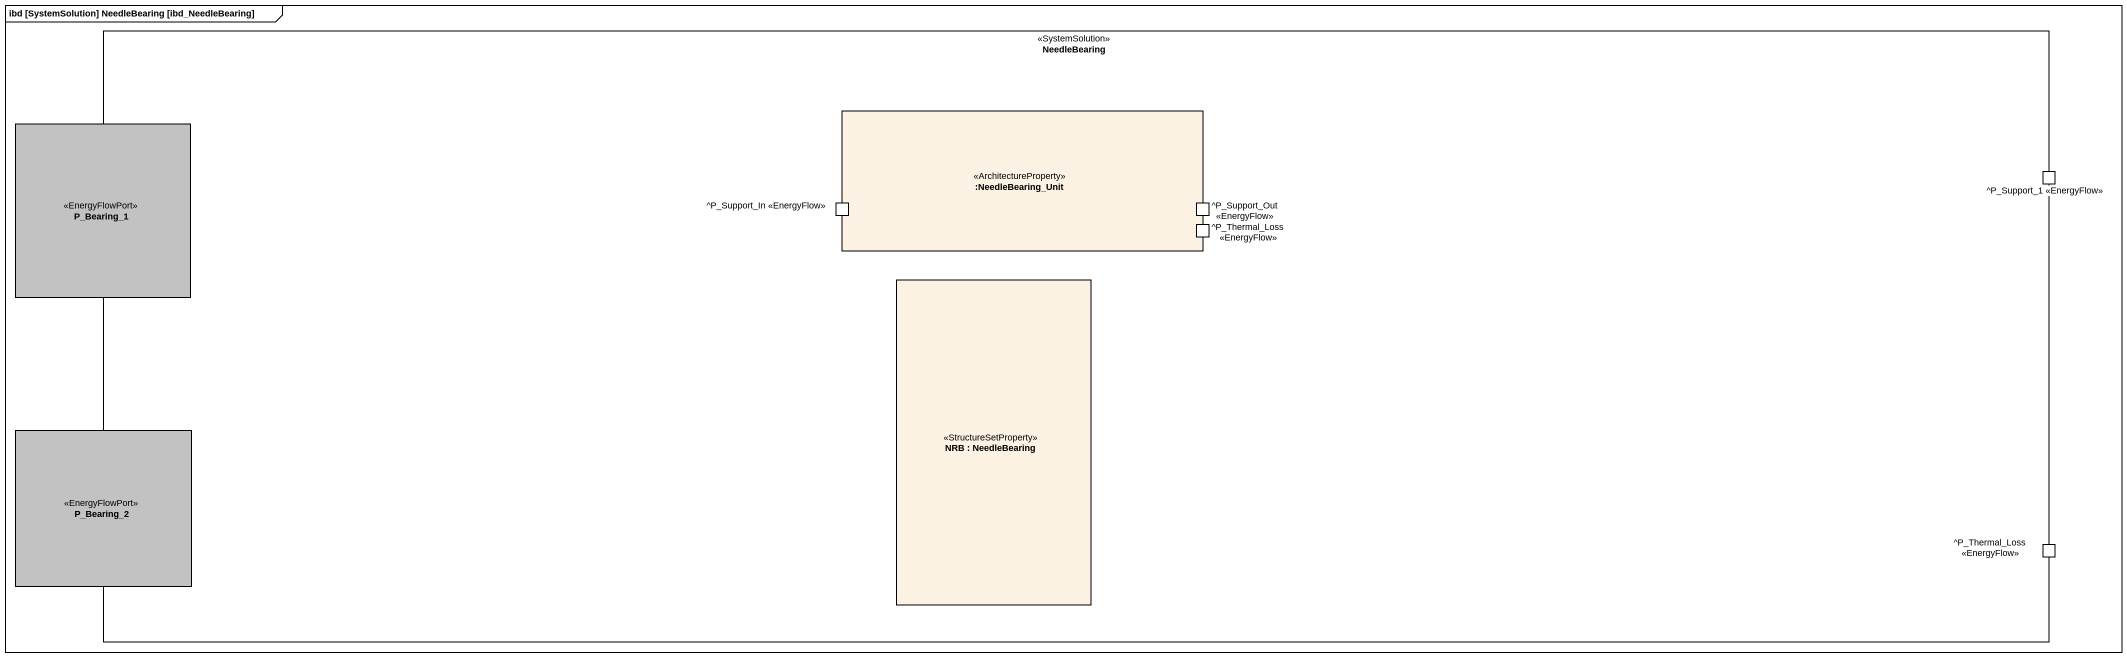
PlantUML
@startuml
mainframe ibd [SystemSolution] NeedleBearing [ibd_NeedleBearing]
rectangle NeedleBearing <<SystemSolution>> {
  rectangle ":NeedleBearing_Unit" as NeedleBearing_Unit <<ArchitectureProperty>> {
    port "^P_Support_In <<EnergyFlow>>" as P_Support_In_EnergyFlow
    port "^P_Support_Out <<EnergyFlow>>" as P_Support_Out_EnergyFlow
    port "^P_Thermal_Loss <<EnergyFlow>>" as P_Thermal_Loss_EnergyFlow
  }
  rectangle P_Bearing_1 <<EnergyFlowPort>> #C2C2C2
  port "^P_Support_1 <<EnergyFlow>>" as P_Support_1_EnergyFlow
  rectangle "NRB : NeedleBearing" as NRB <<StructureSetProperty>>
  rectangle P_Bearing_2 <<EnergyFlowPort>> #C2C2C2
  port "^P_Thermal_Loss <<EnergyFlow>>" as P_Thermal_Loss_EnergyFlow_2
}
@enduml
